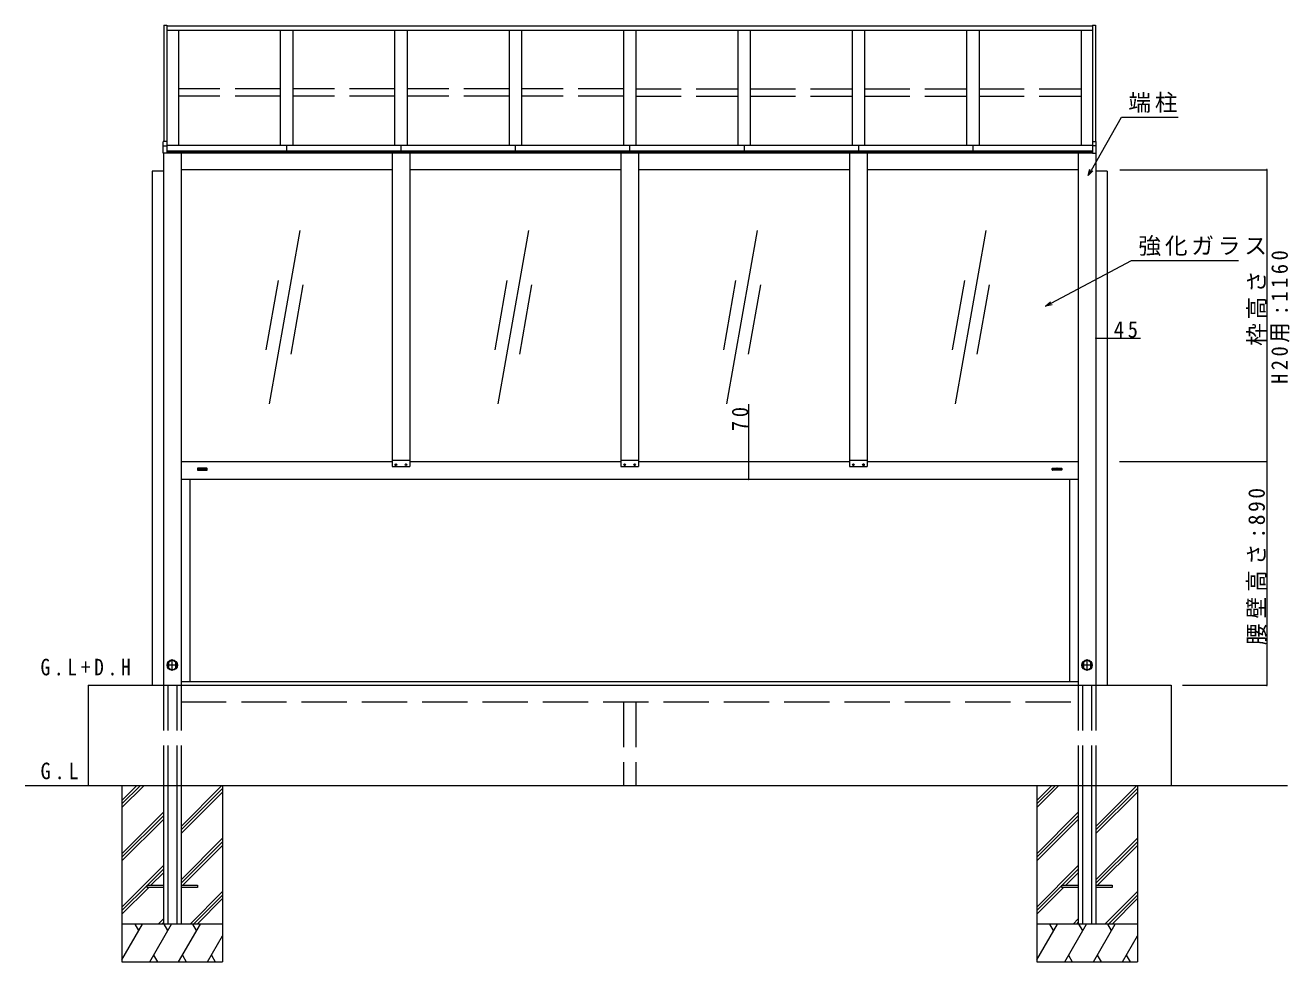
# Model space of a CAD drawing. Units: millimetres, scale not verified. Extents: x -7920 to 7920, y -12800 to 12777.
# Drawn here: x -4362 to 668, y -10177 to -6452 of the extents above; entities that cross this region are included whole.
import ezdxf

# ---------------------------------------------------------------- set-up
doc = ezdxf.new("R2010")
doc.units = ezdxf.units.MM
doc.header["$LTSCALE"] = 60
doc.linetypes.add('USER1', pattern=[4, 3, -1])
for name, color, linetype, lineweight in [('0-3_YKK_A1', 4, 'Continuous', 18), ('0-4_YKK_D', 6, 'Continuous', 18), ('0-5_YKK_Z1', 7, 'Continuous', 9)]:
    doc.layers.add(name, color=color, linetype=linetype, lineweight=lineweight)
doc.styles.add('ＭＳ ゴシック', font='')
doc.styles.get('ＭＳ ゴシック').set_extended_font_data('MS Gothic')

msp = doc.modelspace()

# ---------------------------------------------------------------- linework, layer by layer
at = {"layer": '0-3_YKK_A1'}
for p, q in [((-3811.83, -6451.65), (-3799.33, -6451.65)), ((-3811.83, -6451.65), (-3811.83, -6914.45)), ((-3799.33, -6451.65), (-3799.33, -6913.66)), ((-116.32, -6455.7), (-3799.33, -6455.7)), ((-116.32, -6471.71), (-3799.33, -6471.71)), ((-3752.83, -6471.71), (-3752.83, -6929.12)), ((-3347.82, -6471.71), (-3347.82, -6929.07)), ((-3297.82, -6471.71), (-3297.82, -6929.07)), ((-2892.82, -6471.71), (-2892.82, -6929.07)), ((-2842.82, -6471.71), (-2842.82, -6929.07)), ((-2437.82, -6471.71), (-2437.82, -6929.07)), ((-2387.82, -6471.71), (-2387.82, -6929.07)), ((-1982.82, -6471.71), (-1982.82, -6929.07)), ((-1932.82, -6471.71), (-1932.82, -6929.07)), ((-1527.82, -6471.71), (-1527.82, -6929.07)), ((-1477.82, -6471.71), (-1477.82, -6929.07)), ((-1072.82, -6471.71), (-1072.82, -6929.07)), ((-1022.82, -6471.71), (-1022.82, -6929.07)), ((-617.82, -6471.71), (-617.82, -6929.07)), ((-567.82, -6471.71), (-567.82, -6929.07)), ((-161.82, -6471.71), (-161.82, -6929.07)), ((-116.32, -6451.65), (-103.82, -6451.65)), ((-116.32, -6451.65), (-116.32, -6913.66)), ((-103.82, -6451.65), (-103.82, -6914.45)), ((-3813.32, -6931.4), (-3813.32, -6914.82)), ((-3813.32, -6930.94), (-3798.82, -6930.94)), ((-3813.32, -6959.89), (-3813.32, -6931.4)), ((-3798.82, -6913.62), (-3813.04, -6914.52)), ((-3798.82, -6929.07), (-116.83, -6929.07)), ((-3322.82, -6929.07), (-3322.82, -6951.94)), ((-2867.82, -6929.07), (-2867.82, -6951.94)), ((-2412.82, -6929.07), (-2412.82, -6951.94)), ((-1957.82, -6929.07), (-1957.82, -6951.94)), ((-1502.82, -6929.07), (-1502.82, -6951.94)), ((-1047.82, -6929.07), (-1047.82, -6951.94)), ((-592.82, -6929.07), (-592.82, -6951.94)), ((-116.82, -6913.62), (-102.61, -6914.52)), ((-102.32, -6930.94), (-116.82, -6930.94)), ((-102.32, -6931.4), (-102.32, -6914.82)), ((-102.32, -6959.89), (-102.32, -6931.4)), ((-3812.82, -6960.19), (-3812.82, -9076.94)), ((-116.83, -6951.94), (-3798.82, -6951.94)), ((-116.83, -6955.94), (-3798.82, -6955.94)), ((-116.82, -6959.94), (-3798.82, -6959.94)), ((-3742.82, -6959.94), (-3742.82, -9076.94)), ((-2902.82, -6959.94), (-2902.82, -8206.94)), ((-2832.82, -6959.94), (-2832.82, -8206.94)), ((-1992.82, -6959.94), (-1992.82, -8206.94)), ((-1922.82, -6959.94), (-1922.82, -8206.94)), ((-1082.82, -6959.94), (-1082.82, -8206.94)), ((-1012.82, -6959.94), (-1012.82, -8206.94)), ((-172.82, -6959.94), (-172.82, -9076.94)), ((-102.82, -6960.19), (-102.82, -9076.94)), ((-2902.82, -7026.94), (-3742.82, -7026.94)), ((-1992.82, -7026.94), (-2832.82, -7026.94)), ((-1082.82, -7026.94), (-1922.82, -7026.94)), ((-172.82, -7026.94), (-1012.82, -7026.94)), ((-57.82, -7031.94), (-102.82, -7031.94)), ((-57.82, -7031.94), (-57.82, -9076.94)), ((-3270.46, -7268.63), (-3392.02, -7958)), ((-2360.46, -7268.63), (-2482.02, -7958)), ((-1450.46, -7268.63), (-1572.02, -7958)), ((-540.46, -7268.63), (-662.02, -7958)), ((-3356.17, -7466.76), (-3404.79, -7742.51)), ((-3257.69, -7484.13), (-3306.31, -7759.87)), ((-2446.17, -7466.76), (-2494.79, -7742.51)), ((-2347.69, -7484.13), (-2396.31, -7759.87)), ((-1536.17, -7466.76), (-1584.79, -7742.51)), ((-1437.69, -7484.13), (-1486.31, -7759.87)), ((-626.17, -7466.76), (-674.79, -7742.51)), ((-527.69, -7484.13), (-576.31, -7759.87)), ((-3742.82, -8186.94), (-2902.82, -8186.94)), ((-2902.82, -8181.94), (-2832.82, -8181.94)), ((-2889.87, -8199.53), (-2889.05, -8199.53)), ((-2889.87, -8200.35), (-2889.87, -8199.53)), ((-2888.23, -8197.89), (-2887.41, -8197.89)), ((-2888.23, -8198.71), (-2888.23, -8197.89)), ((-2887.41, -8197.89), (-2887.41, -8198.71)), ((-2886.59, -8199.53), (-2885.77, -8199.53)), ((-2885.77, -8199.53), (-2885.77, -8200.35)), ((-2849.87, -8199.53), (-2849.87, -8200.35)), ((-2849.05, -8199.53), (-2849.87, -8199.53)), ((-2848.23, -8197.89), (-2848.23, -8198.71)), ((-2847.41, -8197.89), (-2848.23, -8197.89)), ((-2847.41, -8198.71), (-2847.41, -8197.89)), ((-2845.77, -8199.53), (-2846.59, -8199.53)), ((-2845.77, -8200.35), (-2845.77, -8199.53)), ((-2832.82, -8181.94), (-2832.82, -8206.94)), ((-2832.82, -8186.94), (-1992.82, -8186.94)), ((-1992.82, -8181.94), (-1922.82, -8181.94)), ((-1979.87, -8199.53), (-1979.05, -8199.53)), ((-1979.87, -8200.35), (-1979.87, -8199.53)), ((-1978.23, -8197.89), (-1977.41, -8197.89)), ((-1978.23, -8198.71), (-1978.23, -8197.89)), ((-1977.41, -8197.89), (-1977.41, -8198.71)), ((-1976.59, -8199.53), (-1975.77, -8199.53)), ((-1975.77, -8199.53), (-1975.77, -8200.35)), ((-1939.87, -8199.53), (-1939.87, -8200.35)), ((-1939.05, -8199.53), (-1939.87, -8199.53)), ((-1938.23, -8197.89), (-1938.23, -8198.71)), ((-1937.41, -8197.89), (-1938.23, -8197.89)), ((-1937.41, -8198.71), (-1937.41, -8197.89)), ((-1935.77, -8199.53), (-1936.59, -8199.53)), ((-1935.77, -8200.35), (-1935.77, -8199.53)), ((-1922.82, -8181.94), (-1922.82, -8206.94)), ((-1922.82, -8186.94), (-1082.82, -8186.94)), ((-1082.82, -8181.94), (-1012.82, -8181.94)), ((-1069.87, -8199.53), (-1069.05, -8199.53)), ((-1069.87, -8200.35), (-1069.87, -8199.53)), ((-1068.23, -8197.89), (-1067.41, -8197.89)), ((-1068.23, -8198.71), (-1068.23, -8197.89)), ((-1067.41, -8197.89), (-1067.41, -8198.71)), ((-1066.59, -8199.53), (-1065.77, -8199.53)), ((-1065.77, -8199.53), (-1065.77, -8200.35)), ((-1029.87, -8199.53), (-1029.87, -8200.35)), ((-1029.05, -8199.53), (-1029.87, -8199.53)), ((-1028.23, -8197.89), (-1028.23, -8198.71)), ((-1027.41, -8197.89), (-1028.23, -8197.89)), ((-1027.41, -8198.71), (-1027.41, -8197.89)), ((-1025.77, -8199.53), (-1026.59, -8199.53)), ((-1025.77, -8200.35), (-1025.77, -8199.53)), ((-1012.82, -8181.94), (-1012.82, -8206.94)), ((-1012.82, -8186.94), (-172.82, -8186.94)), ((-3677.82, -8214.94), (-3677.82, -8220.74)), ((-3639.82, -8213.94), (-3676.82, -8213.94)), ((-3676.82, -8221.74), (-3673.82, -8221.74)), ((-3673.82, -8221.74), (-3673.82, -8215.84)), ((-3642.82, -8215.84), (-3673.82, -8215.84)), ((-3673.77, -8216.14), (-3642.87, -8216.14)), ((-3673.77, -8216.14), (-3673.77, -8221.64)), ((-3658.82, -8218.48), (-3673.77, -8218.48)), ((-3642.87, -8219.93), (-3673.77, -8219.93)), ((-3673.77, -8221.64), (-3642.87, -8221.64)), ((-3658.82, -8213.94), (-3657.82, -8213.94)), ((-3658.82, -8217.24), (-3657.82, -8217.24)), ((-3658.82, -8219.33), (-3658.82, -8217.24)), ((-3657.82, -8219.33), (-3658.82, -8219.33)), ((-3657.82, -8219.33), (-3657.82, -8217.24)), ((-3642.87, -8218.48), (-3657.82, -8218.48)), ((-3642.87, -8221.64), (-3642.87, -8216.14)), ((-3642.82, -8221.74), (-3642.82, -8215.84)), ((-3642.82, -8221.74), (-3639.82, -8221.74)), ((-3638.82, -8220.74), (-3638.82, -8214.94)), ((-2889.05, -8200.35), (-2889.87, -8200.35)), ((-2888.23, -8201.99), (-2888.23, -8201.17)), ((-2887.41, -8201.99), (-2888.23, -8201.99)), ((-2887.41, -8201.17), (-2887.41, -8201.99)), ((-2885.77, -8200.35), (-2886.59, -8200.35)), ((-2849.87, -8200.35), (-2849.05, -8200.35)), ((-2848.23, -8201.17), (-2848.23, -8201.99)), ((-2848.23, -8201.99), (-2847.41, -8201.99)), ((-2847.41, -8201.99), (-2847.41, -8201.17)), ((-2846.59, -8200.35), (-2845.77, -8200.35)), ((-1979.05, -8200.35), (-1979.87, -8200.35)), ((-1978.23, -8201.99), (-1978.23, -8201.17)), ((-1977.41, -8201.99), (-1978.23, -8201.99)), ((-1977.41, -8201.17), (-1977.41, -8201.99)), ((-1975.77, -8200.35), (-1976.59, -8200.35)), ((-1939.87, -8200.35), (-1939.05, -8200.35)), ((-1938.23, -8201.17), (-1938.23, -8201.99)), ((-1938.23, -8201.99), (-1937.41, -8201.99)), ((-1937.41, -8201.99), (-1937.41, -8201.17)), ((-1936.59, -8200.35), (-1935.77, -8200.35)), ((-1069.05, -8200.35), (-1069.87, -8200.35)), ((-1068.23, -8201.99), (-1068.23, -8201.17)), ((-1067.41, -8201.99), (-1068.23, -8201.99)), ((-1067.41, -8201.17), (-1067.41, -8201.99)), ((-1065.77, -8200.35), (-1066.59, -8200.35)), ((-1029.87, -8200.35), (-1029.05, -8200.35)), ((-1028.23, -8201.17), (-1028.23, -8201.99)), ((-1028.23, -8201.99), (-1027.41, -8201.99)), ((-1027.41, -8201.99), (-1027.41, -8201.17)), ((-1026.59, -8200.35), (-1025.77, -8200.35)), ((-276.82, -8220.74), (-276.82, -8214.94)), ((-275.82, -8213.94), (-238.82, -8213.94)), ((-272.82, -8221.74), (-275.82, -8221.74)), ((-272.82, -8221.74), (-272.82, -8215.84)), ((-272.82, -8215.84), (-241.82, -8215.84)), ((-241.87, -8216.14), (-272.77, -8216.14)), ((-272.77, -8221.64), (-272.77, -8216.14)), ((-272.77, -8218.48), (-257.82, -8218.48)), ((-272.77, -8219.93), (-241.87, -8219.93)), ((-241.87, -8221.64), (-272.77, -8221.64)), ((-256.82, -8213.94), (-257.82, -8213.94)), ((-256.82, -8217.24), (-257.82, -8217.24)), ((-257.82, -8219.33), (-257.82, -8217.24)), ((-257.82, -8219.33), (-256.82, -8219.33)), ((-256.82, -8219.33), (-256.82, -8217.24)), ((-256.82, -8218.48), (-241.87, -8218.48)), ((-241.87, -8216.14), (-241.87, -8221.64)), ((-241.82, -8221.74), (-241.82, -8215.84)), ((-238.82, -8221.74), (-241.82, -8221.74)), ((-237.82, -8214.94), (-237.82, -8220.74)), ((-3742.82, -8256.94), (-172.82, -8256.94)), ((-3707.82, -8256.94), (-3707.82, -9061.94)), ((-207.82, -8256.94), (-207.82, -9061.94)), ((-3754.82, -8996.94), (-3800.82, -8996.94)), ((-3792.57, -8985.55), (-3792.57, -9008.32)), ((-3777.82, -9019.96), (-3777.82, -8973.91)), ((-3763.07, -9008.32), (-3763.07, -8985.55)), ((-114.82, -8996.94), (-160.82, -8996.94)), ((-152.57, -8985.55), (-152.57, -9008.32)), ((-137.82, -9019.96), (-137.82, -8973.91)), ((-123.07, -9008.32), (-123.07, -8985.55)), ((-3742.82, -9061.94), (-172.82, -9061.94)), ((-3812.82, -9476.94), (-3812.82, -10026.94)), ((-3795.82, -9476.94), (-3795.82, -10026.94)), ((-3759.82, -9476.94), (-3759.82, -10026.94)), ((-3742.82, -9476.94), (-3742.82, -10026.94)), ((-172.82, -9476.94), (-172.82, -10026.94)), ((-155.82, -9476.94), (-155.82, -10026.94)), ((-119.82, -9476.94), (-119.82, -10026.94)), ((-102.82, -9476.94), (-102.82, -10026.94))]:
    msp.add_line(p, q, dxfattribs=at)
at = {"layer": '0-3_YKK_A1', "linetype": 'USER1'}
for p, q in [((-3347.82, -6704.62), (-3752.82, -6704.62)), ((-3347.82, -6733.26), (-3752.82, -6733.26)), ((-2892.82, -6704.62), (-3297.82, -6704.62)), ((-2892.82, -6733.26), (-3297.82, -6733.26)), ((-2437.82, -6704.62), (-2842.82, -6704.62)), ((-2437.82, -6733.26), (-2842.82, -6733.26)), ((-1982.82, -6704.62), (-2387.82, -6704.62)), ((-1982.82, -6733.26), (-2387.82, -6733.26)), ((-1932.82, -6704.62), (-1527.82, -6704.62)), ((-1932.82, -6733.26), (-1527.82, -6733.26)), ((-1477.82, -6704.62), (-1072.82, -6704.62)), ((-1477.82, -6733.26), (-1072.82, -6733.26)), ((-1022.82, -6704.62), (-617.82, -6704.62)), ((-1022.82, -6733.26), (-617.82, -6733.26)), ((-567.82, -6704.62), (-161.82, -6704.62)), ((-567.82, -6733.26), (-161.82, -6733.26)), ((-3812.82, -9076.94), (-3812.82, -9476.94)), ((-3795.82, -9076.94), (-3795.82, -9476.94)), ((-3759.82, -9076.94), (-3759.82, -9476.94)), ((-3742.82, -9076.94), (-3742.82, -9476.94)), ((-172.82, -9076.94), (-172.82, -9476.94)), ((-155.82, -9076.94), (-155.82, -9476.94)), ((-119.82, -9076.94), (-119.82, -9476.94)), ((-102.82, -9076.94), (-102.82, -9476.94)), ((-3742.82, -9142.94), (-172.82, -9142.94)), ((-1982.82, -9142.94), (-1982.82, -9476.94)), ((-1932.82, -9142.94), (-1932.82, -9476.94)), ((-3877.82, -9881.44), (-3877.82, -9872.44)), ((-3877.82, -9872.44), (-3812.82, -9872.44)), ((-3812.82, -9881.44), (-3877.82, -9881.44)), ((-3742.82, -9872.44), (-3677.82, -9872.44)), ((-3677.82, -9881.44), (-3742.82, -9881.44)), ((-3677.82, -9872.44), (-3677.82, -9881.44)), ((-237.82, -9881.44), (-237.82, -9872.44)), ((-237.82, -9872.44), (-172.82, -9872.44)), ((-172.82, -9881.44), (-237.82, -9881.44)), ((-102.82, -9872.44), (-37.82, -9872.44)), ((-37.82, -9881.44), (-102.82, -9881.44)), ((-37.82, -9872.44), (-37.82, -9881.44))]:
    msp.add_line(p, q, dxfattribs=at)
at = {"layer": '0-3_YKK_A1'}
for points in [[(-3798.82, -6913.63), (-3798.82, -6930.89), (-3798.82, -6931.19), (-3798.82, -6960.14), (-3798.82, -6960.44), (-3813.03, -6960.19)], [(-116.82, -6913.63), (-116.82, -6930.89), (-116.82, -6931.19), (-116.82, -6960.14), (-116.82, -6960.44), (-102.62, -6960.19)], [(-3812.82, -7031.94), (-3857.82, -7031.94), (-3857.82, -9076.94)], [(-2902.82, -8181.94), (-2902.82, -8206.94), (-2832.82, -8206.94)], [(-1992.82, -8181.94), (-1992.82, -8206.94), (-1922.82, -8206.94)], [(-1082.82, -8181.94), (-1082.82, -8206.94), (-1012.82, -8206.94)]]:
    msp.add_lwpolyline(points, dxfattribs=at)
for centre, radius in [((-2887.82, -8199.94), 3.5), ((-2847.82, -8199.94), 3.5), ((-1977.82, -8199.94), 3.5), ((-1937.82, -8199.94), 3.5), ((-1067.82, -8199.94), 3.5), ((-1027.82, -8199.94), 3.5), ((-3777.82, -8996.94), 20.67), ((-3777.82, -8996.94), 19), ((-137.82, -8996.94), 20.67), ((-137.82, -8996.94), 19)]:
    msp.add_circle(centre, radius, dxfattribs=at)
for centre, radius, start, end in [((-3813.02, -6914.82), 0.3, 93.61996, 180), ((-102.62, -6914.82), 0.3, 0, 86.38004), ((-3813.02, -6959.89), 0.3, 180, 269), ((-102.62, -6959.89), 0.3, 271, 0), ((-2889.05, -8198.71), 0.82, 270, 0), ((-2886.59, -8198.71), 0.82, 180, 270), ((-2849.05, -8198.71), 0.82, 270, 0), ((-2846.59, -8198.71), 0.82, 180, 270), ((-1979.05, -8198.71), 0.82, 270, 0), ((-1976.59, -8198.71), 0.82, 180, 270), ((-1939.05, -8198.71), 0.82, 270, 0), ((-1936.59, -8198.71), 0.82, 180, 270), ((-1069.05, -8198.71), 0.82, 270, 0), ((-1066.59, -8198.71), 0.82, 180, 270), ((-1029.05, -8198.71), 0.82, 270, 0), ((-1026.59, -8198.71), 0.82, 180, 270), ((-3676.82, -8214.94), 1, 90, 180), ((-3676.82, -8220.74), 1, 180, 270), ((-3639.82, -8214.94), 1, 0, 90), ((-3639.82, -8220.74), 1, 270, 0), ((-2889.05, -8201.17), 0.82, 0, 90), ((-2886.59, -8201.17), 0.82, 90, 180), ((-2849.05, -8201.17), 0.82, 0, 90), ((-2846.59, -8201.17), 0.82, 90, 180), ((-1979.05, -8201.17), 0.82, 0, 90), ((-1976.59, -8201.17), 0.82, 90, 180), ((-1939.05, -8201.17), 0.82, 0, 90), ((-1936.59, -8201.17), 0.82, 90, 180), ((-1069.05, -8201.17), 0.82, 0, 90), ((-1066.59, -8201.17), 0.82, 90, 180), ((-1029.05, -8201.17), 0.82, 0, 90), ((-1026.59, -8201.17), 0.82, 90, 180), ((-275.82, -8214.94), 1, 90, 180), ((-275.82, -8220.74), 1, 180, 270), ((-238.82, -8214.94), 1, 0, 90), ((-238.82, -8220.74), 1, 270, 0), ((-3777.82, -8996.94), 18.63, 142.33411, 217.66589), ((-3777.82, -8996.94), 18.63, 322.33411, 37.66589), ((-137.82, -8996.94), 18.63, 142.33411, 217.66589), ((-137.82, -8996.94), 18.63, 322.33411, 37.66589)]:
    msp.add_arc(centre, radius, start, end, dxfattribs=at)
at = {"layer": '0-4_YKK_D'}
for p, q in [((-120.6, -7027.63), (-1.43, -6817.46)), ((-1.43, -6817.46), (224.07, -6817.46)), ((-133.17, -7049.81), (-126.54, -7024.26)), ((-133.17, -7049.81), (-120.6, -7027.63)), ((-114.65, -7031), (-133.17, -7049.81)), ((-7.82, -7026.94), (578.61, -7026.94)), ((577.61, -7026.94), (577.61, -8186.94)), ((-280.44, -7557.63), (38.62, -7387.9)), ((38.62, -7387.9), (464.12, -7387.9)), ((-302.95, -7569.61), (-283.65, -7551.6)), ((-302.95, -7569.61), (-280.44, -7557.63)), ((-277.23, -7563.66), (-302.95, -7569.61)), ((-102.82, -7696.43), (-57.82, -7696.43)), ((-57.82, -7696.43), (75.28, -7696.43)), ((-1484.1, -8186.94), (-1484.1, -7959.54)), ((-1484.1, -8256.94), (-1484.1, -8186.94)), ((-8.58, -8186.94), (578.61, -8186.94)), ((-7.82, -8186.94), (578.61, -8186.94)), ((577.61, -8186.94), (577.61, -9076.94)), ((241.59, -9076.94), (578.61, -9076.94))]:
    msp.add_line(p, q, dxfattribs=at)
for centre, start, end in [((577.61, -7026.94), 90, 270), ((577.61, -7026.94), 270, 90), ((-102.82, -7696.43), 0, 180), ((-102.82, -7696.43), 180, 0), ((-57.82, -7696.43), 0, 180), ((-57.82, -7696.43), 180, 0), ((-1484.1, -8186.94), 90, 270), ((-1484.1, -8186.94), 270, 90), ((577.61, -8186.94), 90, 270), ((577.61, -8186.94), 90, 270), ((577.61, -8186.94), 270, 90), ((577.61, -8186.94), 270, 90), ((-1484.1, -8256.94), 90, 270), ((-1484.1, -8256.94), 270, 90), ((577.61, -9076.94), 90, 270), ((577.61, -9076.94), 270, 90)]:
    msp.add_arc(centre, 1.59, start, end, dxfattribs=at)
at = {"layer": '0-5_YKK_Z1'}
for p, q in [((-4112.82, -9076.94), (-4112.82, -9476.94)), ((-4112.82, -9076.94), (197.18, -9076.94)), ((197.18, -9076.94), (197.18, -9476.94)), ((659.4, -9476.94), (-4362.46, -9476.94)), ((-3977.82, -9476.94), (-3977.82, -10176.94)), ((-3977.82, -9563.48), (-3891.28, -9476.94)), ((-3977.82, -9549.34), (-3905.42, -9476.94)), ((-3977.82, -9535.2), (-3919.56, -9476.94)), ((-3742.82, -9638.56), (-3581.2, -9476.94)), ((-3742.82, -9652.71), (-3577.82, -9487.71)), ((-3742.82, -9666.85), (-3577.82, -9501.85)), ((-3577.82, -9476.94), (-3577.82, -10176.94)), ((-337.82, -9476.94), (-337.82, -10176.94)), ((-337.82, -9563.48), (-251.28, -9476.94)), ((-337.82, -9549.34), (-265.42, -9476.94)), ((-337.82, -9535.2), (-279.56, -9476.94)), ((-102.82, -9638.56), (58.8, -9476.94)), ((-102.82, -9652.71), (62.18, -9487.71)), ((-102.82, -9666.85), (62.18, -9501.85)), ((62.18, -9476.94), (62.18, -10176.94)), ((-3977.82, -9747.33), (-3812.82, -9582.33)), ((-3977.82, -9761.47), (-3812.82, -9596.47)), ((-337.82, -9747.33), (-172.82, -9582.33)), ((-337.82, -9761.47), (-172.82, -9596.47)), ((-3977.82, -9775.61), (-3812.82, -9610.61)), ((-337.82, -9775.61), (-172.82, -9610.61)), ((-3742.82, -9850.69), (-3577.82, -9685.7)), ((-3742.82, -9864.84), (-3577.82, -9699.84)), ((-102.82, -9850.69), (62.18, -9685.7)), ((-102.82, -9864.84), (62.18, -9699.84)), ((-3736.28, -9872.44), (-3577.82, -9713.98)), ((-96.28, -9872.44), (62.18, -9713.98)), ((-3977.82, -9959.46), (-3812.82, -9794.46)), ((-3876.66, -9872.44), (-3812.82, -9808.6)), ((-337.82, -9959.46), (-172.82, -9794.46)), ((-236.66, -9872.44), (-172.82, -9808.6)), ((-3862.52, -9872.44), (-3812.82, -9822.75)), ((-222.52, -9872.44), (-172.82, -9822.75)), ((-3977.82, -9973.6), (-3877.82, -9873.6)), ((-3977.82, -9987.75), (-3871.52, -9881.44)), ((-3706.94, -10026.94), (-3577.82, -9897.83)), ((-337.82, -9973.6), (-237.82, -9873.6)), ((-337.82, -9987.75), (-231.52, -9881.44)), ((-66.94, -10026.94), (62.18, -9897.83)), ((-3692.79, -10026.94), (-3577.82, -9911.97)), ((-3678.65, -10026.94), (-3577.82, -9926.11)), ((-52.79, -10026.94), (62.18, -9911.97)), ((-38.65, -10026.94), (62.18, -9926.11)), ((-3833.17, -10026.94), (-3812.82, -10006.59)), ((-193.17, -10026.94), (-172.82, -10006.59)), ((-3977.82, -10169.03), (-3895.79, -10026.94)), ((-3577.82, -10026.94), (-3977.82, -10026.94)), ((-3910.79, -10052.92), (-3925.79, -10026.94)), ((-3866.92, -10176.94), (-3780.31, -10026.94)), ((-3819.03, -10026.94), (-3812.82, -10020.74)), ((-3795.32, -10052.92), (-3810.32, -10026.94)), ((-3752.35, -10176.94), (-3665.74, -10026.94)), ((-3680.75, -10052.92), (-3695.75, -10026.94)), ((-337.82, -10169.03), (-255.79, -10026.94)), ((62.18, -10026.94), (-337.82, -10026.94)), ((-270.79, -10052.92), (-285.79, -10026.94)), ((-226.92, -10176.94), (-140.31, -10026.94)), ((-179.03, -10026.94), (-172.82, -10020.74)), ((-155.32, -10052.92), (-170.32, -10026.94)), ((-112.35, -10176.94), (-25.74, -10026.94)), ((-40.75, -10052.92), (-55.75, -10026.94)), ((-3636.88, -10176.94), (-3577.82, -10074.65)), ((3.12, -10176.94), (62.18, -10074.65)), ((-3851.92, -10150.96), (-3836.92, -10176.94)), ((-3737.35, -10150.96), (-3722.35, -10176.94)), ((-3621.88, -10150.96), (-3606.88, -10176.94)), ((-211.92, -10150.96), (-196.92, -10176.94)), ((-97.35, -10150.96), (-82.35, -10176.94)), ((18.12, -10150.96), (33.12, -10176.94)), ((-3977.82, -10176.94), (-3577.82, -10176.94)), ((-337.82, -10176.94), (62.18, -10176.94))]:
    msp.add_line(p, q, dxfattribs=at)

# ---------------------------------------------------------------- texts
at = {"layer": '0-4_YKK_D', "color": 7, "char_height": 65.98, "attachment_point": 7, "style": 'ＭＳ ゴシック'}
for s, insert in [('\\T1.17;端柱', (26.5, -6799.21)), ('\\T1.17;強化ガラス', (66.55, -7369.65)), ('\\T1.37;\\W0.9;45', (-31.32, -7695.43))]:
    msp.add_mtext(s, dxfattribs=dict(at, insert=insert))
at = {"layer": '0-4_YKK_D', "color": 7, "char_height": 65.98, "attachment_point": 7, "rotation": 90, "style": 'ＭＳ ゴシック'}
for s, insert in [('\\T1.35;\\W0.9;H20用:1160', (668.41, -7878.14)), ('\\T1.17;枠高さ', (576.81, -7726.94)), ('\\T1.37;\\W0.9;70', (-1484.9, -8065.94)), ('\\T1.24;\\W0.95;腰壁高さ:890', (576.81, -8917.54))]:
    msp.add_mtext(s, dxfattribs=dict(at, insert=insert))
at = {"layer": '0-5_YKK_Z1', "char_height": 65.98, "attachment_point": 7, "style": 'ＭＳ ゴシック'}
for s, insert in [('\\T1.4;\\W0.85;G.L+D.H', (-4301.83, -9038.89)), ('\\T1.38;\\W0.9;G.L', (-4301.83, -9451.93))]:
    msp.add_mtext(s, dxfattribs=dict(at, insert=insert))

doc.saveas('drawing.dxf')
